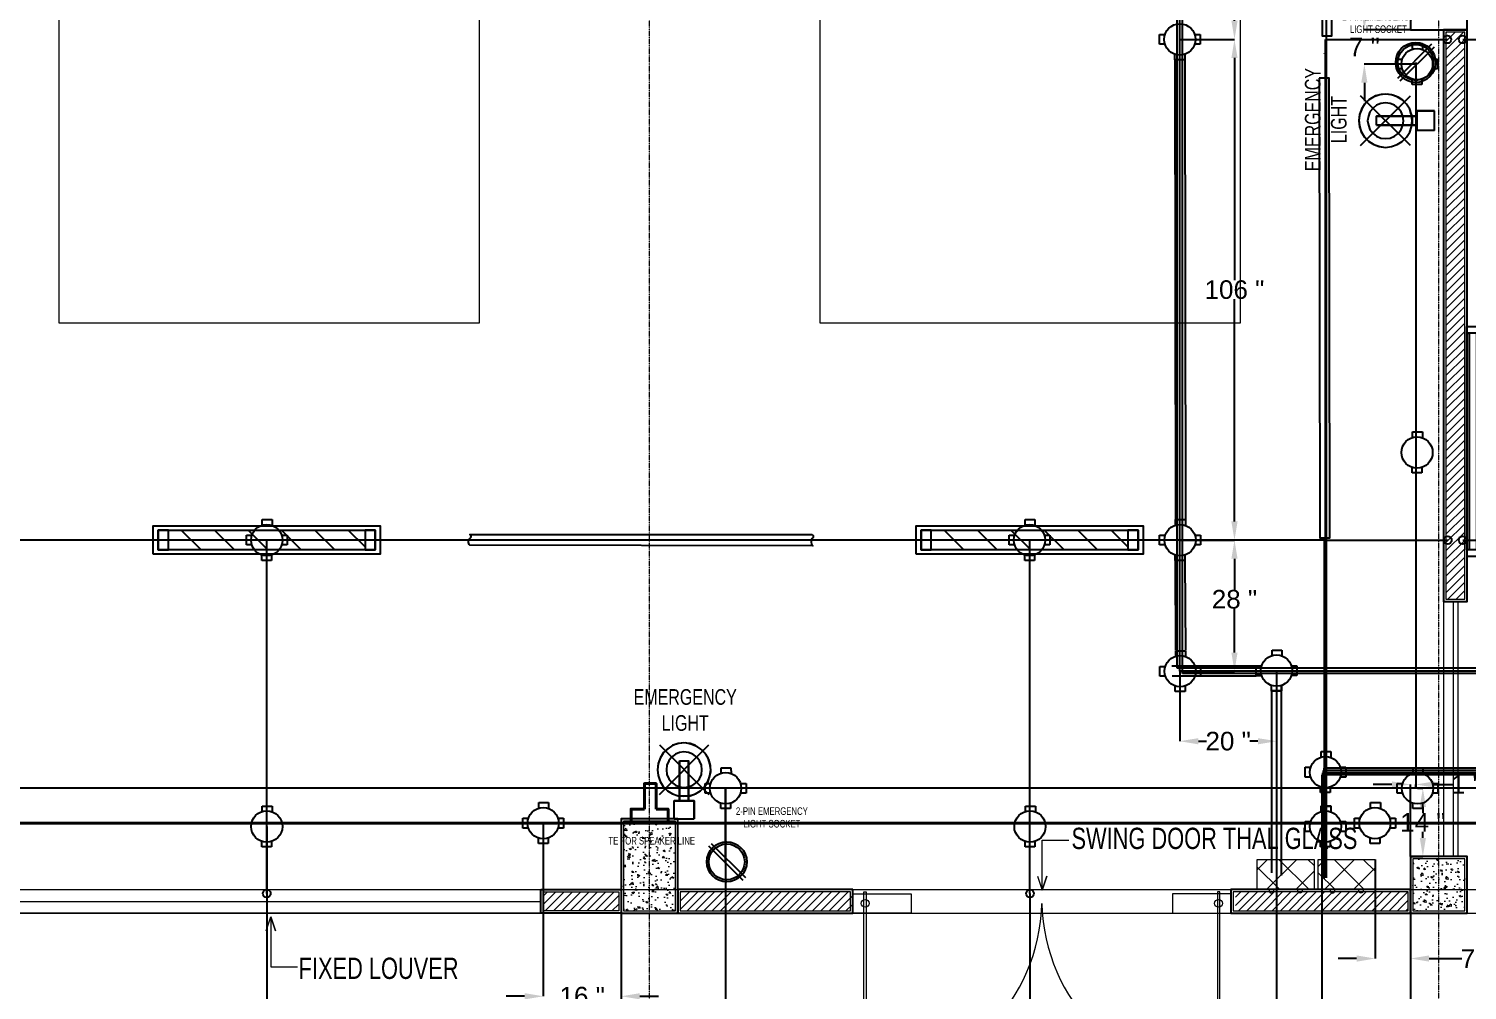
# Model space of a CAD drawing. Header units: inches. Extents: x -49881 to 95347, y -45374 to 27845.
# Drawn here: x 12468 to 20199, y -34572 to -29401 of the extents above; entities that cross this region are included whole.
import ezdxf

# ---------------------------------------------------------------- set-up
doc = ezdxf.new("R2010")
doc.units = ezdxf.units.IN
doc.header["$MEASUREMENT"] = 0
doc.linetypes.add('PHANTOMX2', pattern=[5, 2.5, -0.5, 0.5, -0.5, 0.5, -0.5])
doc.layers.get('Defpoints').update_dxf_attribs({"lineweight": 0})
for name, color, linetype in [('Cables', 7, 'Continuous'), ('COLLUM', 1, 'Continuous'), ('Layer 1', 7, 'Continuous'), ('Lights', 7, 'Continuous'), ('PVC Conduits and Circular Boxes', 7, 'Continuous'), ('Sockets', 7, 'Continuous'), ('wall 05', 3, 'Continuous')]:
    doc.layers.add(name, color=color, linetype=linetype)
for name, color, linetype, lineweight in [('dim-8', 18, 'Continuous', 15), ('DOOR_GLASS', 144, 'Continuous', 15), ('FLOORTILE', 40, 'Continuous', 9), ('Glass', 142, 'Continuous', 9), ('grid', 9, 'Continuous', 13), ('HACTH', 8, 'Continuous', 9), ('Parapet', 253, 'Continuous', 15), ('Plaster Line', 9, 'Continuous', 15), ('Switchboard', 30, 'Continuous', 13), ('Text', 252, 'Continuous', 15), ('WINDOW', 140, 'Continuous', 9)]:
    doc.layers.add(name, color=color, linetype=linetype, lineweight=lineweight)
doc.styles.get("Standard").update_dxf_attribs({"font": 'arial.ttf'})
doc.styles.add('Swiss721', font='swisscl.ttf')
doc.dimstyles.get("Standard").update_dxf_attribs({"dimtxt": 100, "dimasz": 100, "dimexe": 0.18, "dimexo": 0.0625, "dimgap": 0.09, "dimtad": 0, "dimtih": 1, "dimtoh": 1, "dimdec": 0, "dimlfac": 0.03937, "dimzin": 0, "dimdsep": 46, "dimtxsty": 'Standard', "dimcen": 0.09, "dimclrd": 5, "dimclre": 5, "dimclrt": 256, "dimadec": 0, "dimazin": 0, "dimtfac": 1, "dimtdec": 0, "dimtofl": 0, "dimtmove": 0, "dimatfit": 3, "dimfxl": 1, "dimtolj": 1, "dimtzin": 0, "dimarcsym": 0})

# ---------------------------------------------------------------- blocks, each defined once
blk = doc.blocks.new('Switchboard')
at = {"layer": 'Switchboard'}
h = blk.add_hatch(dxfattribs=at)
h.set_pattern_fill('ANSI37', color=256, scale=35, angle=180)
h.set_pattern_definition([(225, (274.6596, 452.794), (3.093592, -3.093592), []), (315, (274.6596, 452.794), (3.093592, 3.093592), [])])
h.paths.add_polyline_path([(0, 6.41), (0, 0), (12.06, 0), (12.06, 6.41)])
blk.add_lwpolyline([(12.06, 0), (0, 0), (0, 6.41), (12.06, 6.41)], close=True, dxfattribs=at)
for points in [[(2.55, 0), (2.55, -0.28, 1), (3.48, -0.28), (3.48, 0)], [(9.52, 0), (9.52, -0.28, -1), (8.58, -0.28), (8.58, 0)]]:
    blk.add_lwpolyline(points, format="xyb", dxfattribs=at)
blk = doc.blocks.new('A$C63C712C3')
at = {"ltscale": 2}
for p, q in [((39.8, 42), (33.8, 42)), ((39.8, 15.9), (33.8, 15.9)), ((1230.6, 42), (1236.6, 42)), ((1230.6, 15.9), (1236.6, 15.9))]:
    blk.add_line(p, q, dxfattribs=at)
for points in [[(35.5, 102.6), (0, 102.6), (0, 0), (35.5, 0)], [(35.5, 102.6), (1235.5, 102.6), (1235.5, 90.2), (35.5, 90.2)], [(1235.5, 102.6), (1270.9, 102.6), (1270.9, 0), (1235.5, 0)], [(39.8, 47.6), (1230.6, 47.6), (1230.6, 10.1), (39.8, 10.1)]]:
    blk.add_lwpolyline(points, close=True, dxfattribs=at)
blk = doc.blocks.new('*D193')
at = {"color": 5, "lineweight": -2, "transparency": 16777216}
for p, q in [((19894, -33852.8), (19894, -34401.4)), ((19704.6, -33867.8), (19704.6, -34401.4)), ((19604.6, -34401.2), (19504.6, -34401.2)), ((19994, -34401.2), (20170.5, -34401.2))]:
    blk.add_line(p, q, dxfattribs=at)
at = {"color": 5, "transparency": 16777216}
for points in [[(19604.6, -34384.5), (19604.6, -34417.9), (19704.6, -34401.2)], [(19994, -34384.5), (19994, -34417.9), (19894, -34401.2)]]:
    blk.add_solid(points, dxfattribs=at)
at = {"layer": 'Defpoints', "color": 0, "transparency": 16777216}
for p in [(19894, -33852.8), (19704.6, -33867.8), (19704.6, -34401.2)]:
    blk.add_point(p, dxfattribs=at)
at = {"transparency": 16777216, "insert": (20247, -34401.2), "char_height": 100, "attachment_point": 5}
blk.add_mtext('\\A1;7 "', dxfattribs=at)
blk = doc.blocks.new('*D194')
at = {"color": 5, "lineweight": -2, "transparency": 16777216}
for p, q in [((19894, -33852.9), (19894, -34811)), ((19417.5, -33970.5), (19417.5, -34811)), ((19517.5, -34810.8), (19544.6, -34810.8)), ((19794, -34810.8), (19766.8, -34810.8))]:
    blk.add_line(p, q, dxfattribs=at)
at = {"color": 5, "transparency": 16777216}
for points in [[(19517.5, -34794.1), (19517.5, -34827.5), (19417.5, -34810.8)], [(19794, -34794.1), (19794, -34827.5), (19894, -34810.8)]]:
    blk.add_solid(points, dxfattribs=at)
at = {"layer": 'Defpoints', "color": 0, "transparency": 16777216}
for p in [(19894, -33852.8), (19417.5, -33970.4), (19894, -34810.8)]:
    blk.add_point(p, dxfattribs=at)
at = {"transparency": 16777216, "insert": (19655.7, -34810.8), "char_height": 100, "attachment_point": 5}
blk.add_mtext('\\A1;19 "', dxfattribs=at)
blk = doc.blocks.new('*D195')
at = {"color": 5, "lineweight": -2, "transparency": 16777216}
for p, q in [((19174, -33232.9), (19174, -34938.1)), ((19894, -33852.8), (19894, -34938.1)), ((19274, -34938), (19417.3, -34938)), ((19794, -34938), (19650.7, -34938))]:
    blk.add_line(p, q, dxfattribs=at)
at = {"color": 5, "transparency": 16777216}
for points in [[(19274, -34921.3), (19274, -34954.6), (19174, -34938)], [(19794, -34921.3), (19794, -34954.6), (19894, -34938)]]:
    blk.add_solid(points, dxfattribs=at)
at = {"layer": 'Defpoints', "color": 0, "transparency": 16777216}
for p in [(19174, -33232.8), (19894, -33852.8), (19894, -34938)]:
    blk.add_point(p, dxfattribs=at)
at = {"transparency": 16777216, "insert": (19534, -34938), "char_height": 100, "attachment_point": 5}
blk.add_mtext('\\A1;28 "', dxfattribs=at)
blk = doc.blocks.new('*D187')
at = {"color": 5, "lineweight": -2, "transparency": 16777216}
for p, q in [((19894, -33852.8), (19894, -35054.9)), ((17849, -34051.3), (17849, -35054.9)), ((17949, -35054.7), (18755.6, -35054.7)), ((19794, -35054.7), (18987.4, -35054.7))]:
    blk.add_line(p, q, dxfattribs=at)
at = {"color": 5, "transparency": 16777216}
for points in [[(17949, -35038.1), (17949, -35071.4), (17849, -35054.7)], [(19794, -35038.1), (19794, -35071.4), (19894, -35054.7)]]:
    blk.add_solid(points, dxfattribs=at)
at = {"layer": 'Defpoints', "color": 0, "transparency": 16777216}
for p in [(19894, -33852.8), (17849, -34051.2), (19894, -35054.7)]:
    blk.add_point(p, dxfattribs=at)
at = {"transparency": 16777216, "insert": (18871.5, -35054.7), "char_height": 100, "attachment_point": 5}
blk.add_mtext('\\A1;81 "', dxfattribs=at)
blk = doc.blocks.new('*D188')
at = {"color": 5, "lineweight": -2, "transparency": 16777216}
for p, q in [((19932.1, -33485.6), (19960.5, -33485.6)), ((19960.3, -33585.6), (19960.3, -33618.8)), ((19960.3, -33752.8), (19960.3, -33719.5)), ((19894.1, -33852.8), (19960.5, -33852.8))]:
    blk.add_line(p, q, dxfattribs=at)
at = {"color": 5, "transparency": 16777216}
for points in [[(19943.7, -33585.6), (19977, -33585.6), (19960.3, -33485.6)], [(19943.7, -33752.8), (19977, -33752.8), (19960.3, -33852.8)]]:
    blk.add_solid(points, dxfattribs=at)
at = {"layer": 'Defpoints', "color": 0, "transparency": 16777216}
for p in [(19932, -33485.6), (19894, -33852.8), (19960.3, -33852.8)]:
    blk.add_point(p, dxfattribs=at)
at = {"transparency": 16777216, "insert": (19960.3, -33669.2), "char_height": 100, "attachment_point": 5}
blk.add_mtext('\\A1;14 "', dxfattribs=at)
blk = doc.blocks.new('*D189')
at = {"color": 5, "lineweight": -2, "transparency": 16777216}
for p, q in [((19794, -33465.2), (19694, -33465.2)), ((19894, -33852.8), (19894, -33465.1)), ((19922, -33485.5), (19922, -33465.1)), ((20022, -33465.2), (20122, -33465.2))]:
    blk.add_line(p, q, dxfattribs=at)
at = {"color": 5, "transparency": 16777216}
for points in [[(19794, -33448.6), (19794, -33481.9), (19894, -33465.2)], [(20022, -33448.6), (20022, -33481.9), (19922, -33465.2)]]:
    blk.add_solid(points, dxfattribs=at)
at = {"layer": 'Defpoints', "color": 0, "transparency": 16777216}
for p in [(19922, -33465.2), (19922, -33485.6), (19894, -33852.9)]:
    blk.add_point(p, dxfattribs=at)
at = {"transparency": 16777216, "insert": (20194.3, -33465.2), "char_height": 100, "attachment_point": 5}
blk.add_mtext('\\A1;1 "', dxfattribs=at)
blk = doc.blocks.new('*D190')
at = {"color": 5, "lineweight": -2, "transparency": 16777216}
for p, q in [((19174, -32852.9), (19174, -33232.8)), ((18654.1, -32855.9), (18654.1, -33232.8)), ((18754.1, -33232.6), (18797.4, -33232.6)), ((19074, -33232.6), (19030.7, -33232.6))]:
    blk.add_line(p, q, dxfattribs=at)
at = {"color": 5, "transparency": 16777216}
for points in [[(18754.1, -33216), (18754.1, -33249.3), (18654.1, -33232.6)], [(19074, -33216), (19074, -33249.3), (19174, -33232.6)]]:
    blk.add_solid(points, dxfattribs=at)
at = {"layer": 'Defpoints', "color": 0, "transparency": 16777216}
for p in [(19174, -32852.9), (18654.1, -32855.9), (19174, -33232.6)]:
    blk.add_point(p, dxfattribs=at)
at = {"transparency": 16777216, "insert": (18914, -33232.6), "char_height": 100, "attachment_point": 5}
blk.add_mtext('\\A1;20 "', dxfattribs=at)
blk = doc.blocks.new('*D191')
at = {"color": 5, "lineweight": -2, "transparency": 16777216}
for p, q in [((18654.2, -32151), (18948.1, -32151)), ((18947.9, -32251), (18947.9, -32418.5)), ((18947.9, -32755.9), (18947.9, -32520.8)), ((18654.2, -32855.9), (18948.1, -32855.9))]:
    blk.add_line(p, q, dxfattribs=at)
at = {"color": 5, "transparency": 16777216}
for points in [[(18931.3, -32251), (18964.6, -32251), (18947.9, -32151)], [(18931.3, -32755.9), (18964.6, -32755.9), (18947.9, -32855.9)]]:
    blk.add_solid(points, dxfattribs=at)
at = {"layer": 'Defpoints', "color": 0, "transparency": 16777216}
for p in [(18654.1, -32151), (18947.9, -32151), (18654.1, -32855.9)]:
    blk.add_point(p, dxfattribs=at)
at = {"transparency": 16777216, "insert": (18947.9, -32469.6), "char_height": 100, "attachment_point": 5}
blk.add_mtext('\\A1;28 "', dxfattribs=at)
blk = doc.blocks.new('*D192')
at = {"color": 5, "lineweight": -2, "transparency": 16777216}
for p, q in [((16213.4, -33485.6), (16213.4, -35239)), ((19894.1, -33852.8), (19894.1, -35239)), ((16313.4, -35238.8), (17903.8, -35238.8)), ((19794.1, -35238.8), (18203.7, -35238.8))]:
    blk.add_line(p, q, dxfattribs=at)
at = {"color": 5, "transparency": 16777216}
for points in [[(16313.4, -35222.2), (16313.4, -35255.5), (16213.4, -35238.8)], [(19794.1, -35222.2), (19794.1, -35255.5), (19894.1, -35238.8)]]:
    blk.add_solid(points, dxfattribs=at)
at = {"layer": 'Defpoints', "color": 0, "transparency": 16777216}
for p in [(16213.4, -33485.6), (19894.1, -33852.8), (19894.1, -35238.8)]:
    blk.add_point(p, dxfattribs=at)
at = {"transparency": 16777216, "insert": (18053.8, -35238.8), "char_height": 100, "attachment_point": 5}
blk.add_mtext('\\A1;145 "', dxfattribs=at)
blk = doc.blocks.new('*D196')
at = {"color": 5, "lineweight": -2, "transparency": 16777216}
for p, q in [((15233.2, -33673.5), (15233.2, -34604.3)), ((15652.2, -33649.6), (15652.2, -34604.3)), ((15133.2, -34604.1), (15033.2, -34604.1)), ((15752.2, -34604.1), (15852.2, -34604.1))]:
    blk.add_line(p, q, dxfattribs=at)
at = {"color": 5, "transparency": 16777216}
for points in [[(15133.2, -34587.5), (15133.2, -34620.8), (15233.2, -34604.1)], [(15752.2, -34587.5), (15752.2, -34620.8), (15652.2, -34604.1)]]:
    blk.add_solid(points, dxfattribs=at)
at = {"layer": 'Defpoints', "color": 0, "transparency": 16777216}
for p in [(15233.2, -33673.4), (15652.2, -33649.6), (15652.2, -34604.1)]:
    blk.add_point(p, dxfattribs=at)
at = {"transparency": 16777216, "insert": (15442.7, -34604.1), "char_height": 100, "attachment_point": 5}
blk.add_mtext('\\A1;16 "', dxfattribs=at)
blk = doc.blocks.new('*D197')
at = {"color": 5, "lineweight": -2, "transparency": 16777216}
for p, q in [((13747.2, -33691.5), (13747.2, -34822.1)), ((15652.2, -33649.7), (15652.2, -34822.1)), ((13847.2, -34821.9), (14584.3, -34821.9)), ((15552.2, -34821.9), (14815.1, -34821.9))]:
    blk.add_line(p, q, dxfattribs=at)
at = {"color": 5, "transparency": 16777216}
for points in [[(13847.2, -34805.3), (13847.2, -34838.6), (13747.2, -34821.9)], [(15552.2, -34805.3), (15552.2, -34838.6), (15652.2, -34821.9)]]:
    blk.add_solid(points, dxfattribs=at)
at = {"layer": 'Defpoints', "color": 0, "transparency": 16777216}
for p in [(13747.2, -33691.5), (15652.2, -33649.6), (15652.2, -34821.9)]:
    blk.add_point(p, dxfattribs=at)
at = {"transparency": 16777216, "insert": (14699.7, -34821.9), "char_height": 100, "attachment_point": 5}
blk.add_mtext('\\A1;75 "', dxfattribs=at)
blk = doc.blocks.new('*D198')
at = {"color": 5, "lineweight": -2, "transparency": 16777216}
for p, q in [((12090.9, -33485.6), (12090.9, -35140.5)), ((15652.2, -33649.6), (15652.2, -35140.5)), ((12190.9, -35140.3), (13721.6, -35140.3)), ((15552.2, -35140.3), (14021.5, -35140.3))]:
    blk.add_line(p, q, dxfattribs=at)
at = {"color": 5, "transparency": 16777216}
for points in [[(12190.9, -35123.6), (12190.9, -35157), (12090.9, -35140.3)], [(15552.2, -35123.6), (15552.2, -35157), (15652.2, -35140.3)]]:
    blk.add_solid(points, dxfattribs=at)
at = {"layer": 'Defpoints', "color": 0, "transparency": 16777216}
for p in [(12090.9, -33485.6), (15652.2, -33649.6), (15652.2, -35140.3)]:
    blk.add_point(p, dxfattribs=at)
at = {"transparency": 16777216, "insert": (13871.6, -35140.3), "char_height": 100, "attachment_point": 5}
blk.add_mtext('\\A1;140 "', dxfattribs=at)
blk = doc.blocks.new('*D228')
at = {"color": 5, "lineweight": -2, "transparency": 16777216}
for p, q in [((19646, -29307.8), (19646, -29207.8)), ((19894, -29407.8), (19645.8, -29407.8)), ((19928.8, -29591.4), (19645.8, -29591.4)), ((19646, -29691.4), (19646, -29791.4))]:
    blk.add_line(p, q, dxfattribs=at)
at = {"color": 5, "transparency": 16777216}
for points in [[(19629.3, -29307.8), (19662.7, -29307.8), (19646, -29407.8)], [(19629.3, -29691.4), (19662.7, -29691.4), (19646, -29591.4)]]:
    blk.add_solid(points, dxfattribs=at)
at = {"layer": 'Defpoints', "color": 0, "transparency": 16777216}
for p in [(19894, -29407.8), (19646, -29591.4), (19928.9, -29591.4)]:
    blk.add_point(p, dxfattribs=at)
at = {"transparency": 16777216, "insert": (19646, -29499.6), "char_height": 100, "attachment_point": 5}
blk.add_mtext('\\A1;7 "', dxfattribs=at)
blk = doc.blocks.new('*D235')
at = {"color": 5, "lineweight": -2, "transparency": 16777216}
for p, q in [((18654.2, -26766.1), (18948.3, -26766.1)), ((18948.1, -26866.1), (18948.1, -28061.2)), ((18948.1, -29358.6), (18948.1, -28163.5)), ((18654.4, -29458.6), (18948.3, -29458.6))]:
    blk.add_line(p, q, dxfattribs=at)
at = {"color": 5, "transparency": 16777216}
for points in [[(18931.4, -26866.1), (18964.8, -26866.1), (18948.1, -26766.1)], [(18931.4, -29358.6), (18964.8, -29358.6), (18948.1, -29458.6)]]:
    blk.add_solid(points, dxfattribs=at)
at = {"layer": 'Defpoints', "color": 0, "transparency": 16777216}
for p in [(18654.1, -26766.1), (18654.3, -29458.6), (18948.1, -29458.6)]:
    blk.add_point(p, dxfattribs=at)
at = {"transparency": 16777216, "insert": (18948.1, -28112.3), "char_height": 100, "attachment_point": 5}
blk.add_mtext('\\A1;106 "', dxfattribs=at)
blk = doc.blocks.new('*D236')
at = {"color": 5, "lineweight": -2, "transparency": 16777216}
for p, q in [((18654.4, -29458.6), (18948.1, -29458.6)), ((18947.9, -29558.6), (18947.9, -30753.6)), ((18947.9, -32051), (18947.9, -30855.9)), ((18655.4, -32151), (18948.1, -32151))]:
    blk.add_line(p, q, dxfattribs=at)
at = {"color": 5, "transparency": 16777216}
for points in [[(18931.3, -29558.6), (18964.6, -29558.6), (18947.9, -29458.6)], [(18931.3, -32051), (18964.6, -32051), (18947.9, -32151)]]:
    blk.add_solid(points, dxfattribs=at)
at = {"layer": 'Defpoints', "color": 0, "transparency": 16777216}
for p in [(18654.3, -29458.6), (18655.3, -32151), (18947.9, -32151)]:
    blk.add_point(p, dxfattribs=at)
at = {"transparency": 16777216, "insert": (18947.9, -30804.8), "char_height": 100, "attachment_point": 5}
blk.add_mtext('\\A1;106 "', dxfattribs=at)

msp = doc.modelspace()

# ---------------------------------------------------------------- hatches: boundary and pattern name
at = {"layer": 'HACTH', "lineweight": 0}
h = msp.add_hatch(dxfattribs=at)
h.set_pattern_fill('ANSI31', color=256, scale=254, style=0)
h.set_pattern_definition([(45, (-3568904.924, -4389145.487), (-22.4506403, 22.4506403), [])])
h.paths.add_polyline_path([(20186.1, -29420.5), (20084.5, -29420.5), (20084.5, -32468.5), (20186.1, -32468.5)])
h = msp.add_hatch(dxfattribs=at)
h.set_pattern_fill('AR-CONC', color=256, scale=12.7, style=0)
h.set_pattern_definition([(50, (-3418839.57, -4416529.55), (91.0920432, -7.9695211), [9.525, -104.775]), (355, (-3418839.57, -4416529.55), (-17.6214194, 95.528401), [7.62, -83.82]), (100.4514, (-3418831.98, -4416530.22), (73.4706915, 87.5588218), [8.0950041, -89.0450482]), (46.1842, (-3418839.57, -4416504.15), (135.5396132, -21.0209148), [14.2875, -157.1625]), (96.6356, (-3418828.27, -4416505.9), (118.7021636, 123.7129696), [12.1425066, -133.567551]), (351.1842, (-3418839.57, -4416504.15), (118.702067, 123.7130623), [11.43, -125.73]), (21, (-3418826.87, -4416510.5), (75.8071956, -51.1325991), [9.525, -104.775]), (326, (-3418826.87, -4416510.5), (30.9010472, 92.0940557), [7.62, -83.82]), (71.4514, (-3418820.55, -4416514.76), (106.7082738, 40.9613731), [8.0950041, -89.0450482]), (37.5, (-3418839.568, -4416529.553), (1.54430163, 42.27751944), [0, -82.804, 0, -85.09, 0, -84.1375]), (7.5, (-3418839.57, -4416529.553), (33.40983126, 50.0902874), [0, -48.514, 0, -80.899, 0, -32.0675]), (327.5, (-3418867.89, -4416529.553), (67.7954494, -2.8644687), [0, -31.75, 0, -99.06, 0, -131.445]), (317.5, (-3418880.59, -4416529.553), (74.0646435, 12.71333276), [0, -41.275, 0, -65.786, 0, -93.345])])
h.paths.add_polyline_path([(15664.9, -34144.9), (15944.3, -34144.9), (15944.3, -33662.3), (15664.9, -33662.3)])
h = msp.add_hatch(dxfattribs=at)
h.set_pattern_fill('AR-CONC', color=256, scale=12.7, style=0)
h.set_pattern_definition([(50, (-3419779.37, -4416529.55), (91.0920432, -7.9695211), [9.525, -104.775]), (355, (-3419779.37, -4416529.55), (-17.6214194, 95.528401), [7.62, -83.82]), (100.4514, (-3419771.78, -4416530.22), (73.4706915, 87.5588218), [8.0950041, -89.0450482]), (46.1842, (-3419779.37, -4416504.15), (135.5396132, -21.0209148), [14.2875, -157.1625]), (96.6356, (-3419768.07, -4416505.9), (118.7021636, 123.7129696), [12.1425066, -133.567551]), (351.1842, (-3419779.37, -4416504.15), (118.702067, 123.7130623), [11.43, -125.73]), (21, (-3419766.67, -4416510.5), (75.8071956, -51.1325991), [9.525, -104.775]), (326, (-3419766.67, -4416510.5), (30.9010472, 92.0940557), [7.62, -83.82]), (71.4514, (-3419760.35, -4416514.76), (106.7082738, 40.9613731), [8.0950041, -89.0450482]), (37.5, (-3419779.368, -4416529.553), (1.54430163, 42.27751944), [0, -82.804, 0, -85.09, 0, -84.1375]), (7.5, (-3419779.37, -4416529.553), (33.40983126, 50.0902874), [0, -48.514, 0, -80.899, 0, -32.0675]), (327.5, (-3419807.69, -4416529.553), (67.7954494, -2.8644687), [0, -31.75, 0, -99.06, 0, -131.445]), (317.5, (-3419820.39, -4416529.553), (74.0646435, 12.71333276), [0, -41.275, 0, -65.786, 0, -93.345])])
h.paths.add_polyline_path([(20186.1, -33865.5), (19906.7, -33865.5), (19906.7, -34144.9), (20186.1, -34144.9)])
h = msp.add_hatch(dxfattribs=at)
h.set_pattern_fill('ANSI31', color=256, scale=254, style=0)
h.set_pattern_definition([(45, (-3822418.45, -4352115.745), (-22.4506403, 22.4506403), [])])
h.paths.add_polyline_path([(8197.3, -34144.9), (8197.3, -34043.3), (7790.9, -34043.3), (7790.9, -34144.9)])
h.paths.add_polyline_path([(11550.1, -34144.9), (11550.1, -34043.3), (11143.7, -34043.3), (11143.7, -34144.9)])
h.paths.add_polyline_path([(11880.3, -34043.3), (11880.3, -34144.9), (12286.7, -34144.9), (12286.7, -34043.3)])
h.paths.add_polyline_path([(15639.5, -34144.9), (15639.5, -34043.3), (15233.1, -34043.3), (15233.1, -34144.9)])
h.paths.add_polyline_path([(16896.8, -34144.9), (16896.8, -34043.3), (15969.7, -34043.3), (15969.7, -34144.9)])
h.paths.add_polyline_path([(18954.2, -34043.3), (18954.2, -34144.9), (19881.3, -34144.9), (19881.3, -34043.3)])
h.paths.add_polyline_path([(22954.7, -34043.3), (22954.7, -34144.9), (24072.3, -34144.9), (24072.3, -34043.3)])
at = {"layer": 'Lights'}
h = msp.add_hatch(dxfattribs=at)
h.set_pattern_fill('ANSI31', color=256, scale=1016, angle=270)
h.set_pattern_definition([(315, (11142.76, -26360.96), (89.8026, 89.8026), [])])
h.paths.add_polyline_path([(14275.7, -32204.3), (14275.7, -32097.6), (13218.8, -32097.6), (13218.8, -32204.3)])
h = msp.add_hatch(dxfattribs=at)
h.set_pattern_fill('ANSI31', color=256, scale=1016, angle=270)
h.set_pattern_definition([(315, (15242.31, -26360.97), (89.8026, 89.8026), [])])
h.paths.add_polyline_path([(18375.2, -32204.3), (18375.2, -32097.6), (17318.3, -32097.6), (17318.3, -32204.3)])
at = {"layer": 'Switchboard'}
h = msp.add_hatch(dxfattribs=at)
h.set_pattern_fill('ANSI37', color=256, scale=889, angle=180)
h.set_pattern_definition([(225, (26374.57, -22529.59), (78.5772, -78.5772), []), (315, (26374.57, -22529.59), (78.5772, 78.5772), [])])
h.paths.add_polyline_path([(19398.2, -33867.8), (19398.2, -34030.6), (19704.6, -34030.6), (19704.6, -33867.8)])

# ---------------------------------------------------------------- linework, layer by layer
for p, q in [((19905.2, -29510.7), (19905.2, -29481)), ((19905.2, -29481), (19957.6, -29481)), ((19957.6, -29481), (19957.7, -29512.4)), ((19819.4, -29617.6), (19819.4, -29565.1)), ((19819.4, -29565.1), (19849.1, -29565.1)), ((20008.9, -29565.1), (20038.6, -29565.1)), ((20038.6, -29565.1), (20038.6, -29617.6)), ((19849.1, -29617.6), (19819.4, -29617.6)), ((19902.6, -29700.9), (19902.6, -29671.2)), ((19955.1, -29671.2), (19955.1, -29700.9)), ((20038.6, -29617.6), (20008.9, -29617.6)), ((19955.1, -29700.9), (19902.6, -29700.9)), ((16323.1, -33511.8), (16293.4, -33511.8))]:
    msp.add_line(p, q)
for centre, radius in [((20091.9, -29458.6), 21.1), ((20174.6, -29458.6), 21.1), ((19928.9, -29591.4), 84.1), ((20094, -32151), 21.1), ((20174.6, -32151), 21.1), ((13747.2, -34051.2), 21.1), ((17849, -34051.2), 21.1)]:
    msp.add_circle(centre, radius)
at = {"layer": 'Cables', "color": 190}
for p, q in [((18668.4, -32868.6), (18668.4, -26744.2)), ((18640.2, -32840), (18640.2, -26763.7)), ((18654.1, -32855.9), (18654.1, -26753.1)), ((28024.1, -32840), (18640.2, -32840)), ((28024.1, -32855.9), (18654.1, -32855.9)), ((28024.1, -32868.6), (18668.4, -32868.6))]:
    msp.add_line(p, q, dxfattribs=at)
at = {"layer": 'Cables', "color": 3}
for p, q in [((19442.1, -33967), (19442.1, -26766.2)), ((19436.8, -33967), (19436.8, -29458.6)), ((19438.9, -29458.6), (20091.9, -29458.6)), ((20174.6, -29458.6), (26258.6, -29457.6)), ((19432, -29534.1), (19432, -29533)), ((19438.9, -32151), (3344.1, -32151)), ((13747.2, -34051.2), (13747.2, -32151)), ((17849, -34051.2), (17849, -32151)), ((19432, -33967), (19432, -32151)), ((19438.9, -32151), (20094, -32151)), ((20174.6, -32151), (26258.6, -32150))]:
    msp.add_line(p, q, dxfattribs=at)
at = {"layer": 'Cables', "color": 6}
for p, q in [((19922, -29582.6), (19922, -33485.6)), ((28133.3, -33485.6), (12090.9, -33485.6)), ((16213.4, -33887.6), (16213.4, -33485.6))]:
    msp.add_line(p, q, dxfattribs=at)
at = {"layer": 'Cables'}
for p, q in [((18611.8, -32828), (19063.9, -32828)), ((18613.1, -32880.4), (19063.9, -32880.4)), ((19147.1, -32963.7), (19147.1, -33940.6)), ((19199.6, -32963.7), (19199.6, -33955))]:
    msp.add_line(p, q, dxfattribs=at)
at = {"layer": 'Cables', "color": 1}
for p, q in [((28133.3, -33389.7), (19424.5, -33389.7)), ((19424.5, -33389.7), (19424.5, -33970.4)), ((28133.3, -33378.4), (19427.7, -33378.4)), ((19427.7, -33378.4), (19427.7, -33970.4)), ((28133.3, -33413.1), (19417.5, -33413.1)), ((19417.5, -33413.1), (19417.5, -33970.4)), ((28133.3, -33403.3), (19421.3, -33403.3)), ((19421.3, -33403.3), (19421.3, -33970.4))]:
    msp.add_line(p, q, dxfattribs=at)
at = {"layer": 'Cables', "color": 5, "lineweight": 40}
msp.add_line((7625.8, -33673.4), (25726, -33673.4), dxfattribs=at)
at = {"layer": 'Cables'}
for points in [[(19415.1, -26966.1), (19418.7, -29438.6), (19471.1, -29438.6), (19467.6, -26966.1), (19415.1, -26966.1)], [(19403.7, -29666.4), (19407.2, -32138.9), (19459.7, -32138.9), (19456.1, -29666.4), (19403.7, -29666.4)]]:
    msp.add_lwpolyline(points, dxfattribs=at)
at = {"layer": 'Cables', "color": 5, "lineweight": 40}
for points in [[(15776.8, -33597.2), (15776.8, -33460.7), (15840, -33460.7), (15840, -33597.2)], [(15840, -33597.2), (15903.7, -33597.2), (15903.7, -33673.4), (15705.5, -33673.4), (15705.5, -33597.2), (15776.8, -33597.2)]]:
    msp.add_lwpolyline(points, dxfattribs=at)
at = {"layer": 'COLLUM', "linetype": 'Continuous', "ltscale": 10}
for points in [[(19894, -29407.8), (20198.8, -29407.8), (20198.8, -29103), (19894, -29103)], [(15652.2, -34157.6), (15957, -34157.6), (15957, -33649.6), (15652.2, -33649.6)], [(19894, -34157.6), (20198.8, -34157.6), (20198.8, -33852.8), (19894, -33852.8)]]:
    msp.add_lwpolyline(points, close=True, dxfattribs=at)
at = {"layer": 'DOOR_GLASS'}
for points in [[(16896.8, -34052.9), (17210.8, -34052.9), (17210.8, -34157.6), (16896.8, -34157.6)], [(16956.9, -35073.4), (16956.9, -34043.2), (16969.5, -34043.2), (16969.5, -35073.4)], [(18928.8, -34052.9), (18614.8, -34052.9), (18614.8, -34157.6), (18928.8, -34157.6)], [(18868.7, -35073.4), (18868.7, -34043.2), (18856.1, -34043.2), (18856.1, -35073.4)]]:
    msp.add_lwpolyline(points, close=True, dxfattribs=at)
for centre in [(16963.2, -34104.7), (18862.4, -34104.7)]:
    msp.add_circle(centre, 20.9, dxfattribs=at)
for centre, start, end in [((16918.5, -34080.1), 272.94074, 358.55127), ((18907.2, -34080.1), 181.44873, 267.05926)]:
    msp.add_arc(centre, 994.7, start, end, dxfattribs=at)
at = {"layer": 'FLOORTILE', "linetype": 'Continuous', "ltscale": 10}
for points in [[(12629.6, -30982.6), (14890.2, -30982.6), (14890.2, -25902.6), (12629.6, -25902.6)], [(16719, -30982.6), (18979.6, -30982.6), (18979.6, -25902.6), (16719, -25902.6)]]:
    msp.add_lwpolyline(points, close=True, dxfattribs=at)
for points in [[(17889.2, -33958), (17914.5, -34033.8), (17939.7, -33958), (17914.5, -34033.8), (17914.5, -33764.7), (18058.4, -33764.7)], [(13743.7, -34252.4), (13769, -34176.6), (13794.3, -34252.4), (13769, -34176.6), (13769, -34445.8), (13913, -34445.8)]]:
    msp.add_lwpolyline(points, dxfattribs=at)
at = {"layer": 'Glass'}
for points in [[(20122.6, -32481.2), (20122.6, -33852.8)], [(20148, -32481.2), (20148, -33852.8)]]:
    msp.add_lwpolyline(points, dxfattribs=at)
at = {"layer": 'Glass', "ltscale": 10}
msp.add_lwpolyline([(12299.4, -34094.1), (15220.4, -34094.1), (15220.4, -34157.6), (12299.4, -34157.6)], close=True, dxfattribs=at)
at = {"layer": 'grid', "linetype": 'PHANTOMX2', "ltscale": 0.2}
for points in [[(15804.6, -34638.7), (15804.6, -24078.1)], [(20046.4, -34638.7), (20046.4, -24078.1)]]:
    msp.add_lwpolyline(points, dxfattribs=at)
at = {"layer": 'Layer 1', "color": 1}
for points in [[(19770.3, -29752.4), (19736.9, -29754.5), (19705.5, -29762.9), (19676.2, -29779.6), (19653.1, -29800.5), (19634.3, -29827.8), (19621.8, -29859.1), (19615.5, -29890.5), (19619.7, -29924), (19628, -29955.4), (19646.9, -29982.6), (19667.8, -30005.6), (19697.1, -30024.4), (19726.4, -30034.9), (19759.9, -30039.1)], [(19759.9, -29752.4), (19728.5, -29756.6), (19697.1, -29767.1), (19669.9, -29783.8), (19646.9, -29806.8), (19630.1, -29834), (19619.7, -29863.3), (19615.5, -29896.8), (19619.7, -29928.2), (19630.1, -29957.5), (19646.9, -29984.7), (19669.9, -30007.7), (19697.1, -30024.4), (19728.5, -30034.9), (19759.9, -30039.1), (19791.3, -30034.9), (19822.6, -30024.4), (19849.8, -30007.7), (19872.9, -29984.7), (19889.6, -29957.5), (19900, -29928.2), (19902.1, -29896.8), (19900, -29863.3), (19889.6, -29834), (19872.9, -29806.8), (19849.8, -29783.8), (19822.6, -29767.1), (19791.3, -29756.6), (19759.9, -29752.4)], [(19898, -29861.2), (19889.6, -29834), (19872.9, -29806.8), (19851.9, -29785.9), (19826.8, -29769.2), (19799.6, -29758.7), (19770.3, -29752.4)], [(19893.8, -30028.6), (19625.9, -29762.9)], [(19625.9, -30028.6), (19893.8, -29762.9)], [(19759.9, -29800.5), (19734.8, -29802.6), (19711.7, -29813.1), (19692.9, -29827.8), (19676.2, -29848.7), (19667.8, -29871.7), (19663.6, -29896.8), (19667.8, -29919.8), (19676.2, -29942.8), (19692.9, -29963.8), (19711.7, -29978.4), (19734.8, -29988.9), (19759.9, -29991), (19785, -29988.9), (19808, -29978.4), (19826.8, -29963.8), (19843.6, -29942.8), (19851.9, -29919.8), (19856.1, -29896.8), (19851.9, -29871.7), (19843.6, -29848.7), (19826.8, -29827.8), (19808, -29813.1), (19785, -29802.6), (19759.9, -29800.5)], [(19927.3, -29871.7), (19927.3, -29919.8), (19711.7, -29919.8)], [(19927.3, -29871.7), (19711.7, -29871.7), (19912.6, -29871.7), (19927.3, -29871.7), (19927.3, -29919.8)], [(19711.7, -29919.8), (19711.7, -29871.7)], [(19711.7, -29919.8), (19711.7, -29871.7)], [(19898, -29861.2), (19902.1, -29871.7), (19902.1, -29919.8)], [(20023.5, -29949.1), (19927.3, -29949.1), (19927.3, -29842.4), (20023.5, -29842.4)], [(20023.5, -29842.4), (19927.3, -29842.4)], [(19927.3, -29842.4), (19927.3, -29949.1)], [(20023.5, -29949.1), (20023.5, -29842.4)], [(19711.7, -29919.8), (19927.3, -29919.8)], [(16133.5, -33396.4), (16131.4, -33362.9), (16123, -33331.5), (16106.3, -33302.2), (16085.4, -33279.2), (16058.1, -33260.4), (16026.8, -33247.8), (15995.4, -33241.6), (15961.9, -33245.7), (15930.5, -33254.1), (15903.3, -33272.9), (15880.3, -33293.9), (15861.5, -33323.2), (15851, -33352.4), (15846.8, -33385.9)], [(16133.5, -33385.9), (16129.3, -33354.5), (16118.8, -33323.2), (16102.1, -33296), (16079.1, -33272.9), (16051.9, -33256.2), (16022.6, -33245.7), (15989.1, -33241.6), (15957.7, -33245.7), (15928.4, -33256.2), (15901.2, -33272.9), (15878.2, -33296), (15861.5, -33323.2), (15851, -33354.5), (15846.8, -33385.9), (15851, -33417.3), (15861.5, -33448.7), (15878.2, -33475.9), (15901.2, -33498.9), (15928.4, -33515.7), (15957.7, -33526.1), (15989.1, -33528.2), (16022.6, -33526.1), (16051.9, -33515.7), (16079.1, -33498.9), (16102.1, -33475.9), (16118.8, -33448.7), (16129.3, -33417.3), (16133.5, -33385.9)], [(15857.3, -33519.8), (16123, -33252)], [(15857.3, -33252), (16123, -33519.8)], [(16085.4, -33385.9), (16083.3, -33360.8), (16072.8, -33337.8), (16058.1, -33319), (16037.2, -33302.2), (16014.2, -33293.9), (15989.1, -33289.7), (15966.1, -33293.9), (15943.1, -33302.2), (15922.1, -33319), (15907.5, -33337.8), (15897, -33360.8), (15894.9, -33385.9), (15897, -33411), (15907.5, -33434.1), (15922.1, -33452.9), (15943.1, -33469.6), (15966.1, -33478), (15989.1, -33482.2), (16014.2, -33478), (16037.2, -33469.6), (16058.1, -33452.9), (16072.8, -33434.1), (16083.3, -33411), (16085.4, -33385.9)], [(15966.1, -33337.8), (15966.1, -33553.3)], [(16014.2, -33553.3), (15966.1, -33553.3), (15966.1, -33337.8)], [(16014.2, -33553.3), (16014.2, -33337.8), (16014.2, -33538.7), (16014.2, -33553.3), (15966.1, -33553.3)], [(15966.1, -33337.8), (16014.2, -33337.8)], [(15966.1, -33337.8), (16014.2, -33337.8)], [(16024.7, -33524), (16051.9, -33515.7), (16079.1, -33498.9), (16100, -33478), (16116.7, -33452.9), (16127.2, -33425.7), (16133.5, -33396.4)], [(16024.7, -33524), (16014.2, -33528.2), (15966.1, -33528.2)], [(15936.8, -33649.6), (15936.8, -33553.3), (16043.5, -33553.3), (16043.5, -33649.6)], [(16043.5, -33553.3), (15936.8, -33553.3)], [(16043.5, -33649.6), (16043.5, -33553.3)], [(15936.8, -33649.6), (16043.5, -33649.6)]]:
    msp.add_lwpolyline(points, dxfattribs=at)
at = {"layer": 'Lights'}
for points in [[(13137.6, -32226.1), (13137.6, -32073.7), (14356.8, -32073.7), (14356.8, -32226.1)], [(17237.2, -32226.1), (17237.2, -32073.7), (18456.4, -32073.7), (18456.4, -32226.1)], [(13164.4, -32204.3), (13164.4, -32097.6), (14330.1, -32097.6), (14330.1, -32204.3)], [(13164.4, -32097.6), (13164.4, -32204.3), (13218.8, -32204.3), (13218.8, -32097.6)], [(14275.7, -32097.6), (14275.7, -32204.3), (14330.1, -32204.3), (14330.1, -32097.6)], [(17263.9, -32204.3), (17263.9, -32097.6), (18429.6, -32097.6), (18429.6, -32204.3)], [(17263.9, -32097.6), (17263.9, -32204.3), (17318.3, -32204.3), (17318.3, -32097.6)], [(18375.2, -32097.6), (18375.2, -32204.3), (18429.6, -32204.3), (18429.6, -32097.6)]]:
    msp.add_lwpolyline(points, close=True, dxfattribs=at)
at = {"layer": 'Parapet'}
for points in [[(3231.6, -34157.6), (28253.2, -34157.6), (28253.2, -24861.2), (3231.6, -24861.2)], [(3358.6, -34030.6), (28126.2, -34030.6), (28126.2, -24988.2), (3358.6, -24988.2)]]:
    msp.add_lwpolyline(points, close=True, dxfattribs=at)
at = {"layer": 'Plaster Line'}
for points in [[(20186.1, -29420.5), (20084.5, -29420.5), (20084.5, -32468.5), (20186.1, -32468.5)], [(15664.9, -34144.9), (15944.3, -34144.9), (15944.3, -33662.3), (15664.9, -33662.3)], [(19906.7, -34144.9), (20186.1, -34144.9), (20186.1, -33865.5), (19906.7, -33865.5)], [(15233.1, -34043.3), (15639.5, -34043.3), (15639.5, -34144.9), (15233.1, -34144.9)], [(16884.1, -34043.3), (15969.7, -34043.3), (15969.7, -34144.9), (16884.1, -34144.9)], [(19881.3, -34043.3), (18941.5, -34043.3), (18941.5, -34144.9), (19881.3, -34144.9)]]:
    msp.add_lwpolyline(points, close=True, dxfattribs=at)
at = {"layer": 'PVC Conduits and Circular Boxes'}
for p, q in [((18544.9, -29484.8), (18544.9, -29432.3)), ((18544.9, -29432.3), (18574.6, -29432.3)), ((18734.3, -29432.3), (18764, -29432.3)), ((18764, -29432.3), (18764, -29484.8)), ((18574.6, -29484.8), (18544.9, -29484.8)), ((18764, -29484.8), (18734.3, -29484.8)), ((18628.1, -29568.1), (18628.1, -29538.4)), ((18680.5, -29568.1), (18628.1, -29568.1)), ((18628.1, -29568.1), (18631.6, -32040.6)), ((18680.5, -29538.4), (18680.5, -29568.1)), ((18680.5, -29568.1), (18684.1, -32040.6)), ((19905.2, -31599.5), (19905.2, -31569.8)), ((19905.2, -31569.8), (19957.6, -31569.8)), ((19957.6, -31569.8), (19957.7, -31601.2)), ((19902.6, -31789.6), (19902.6, -31759.9)), ((19955.1, -31759.9), (19955.1, -31789.6)), ((19955.1, -31789.6), (19902.6, -31789.6)), ((13723.5, -32070.3), (13723.5, -32040.6)), ((13723.5, -32040.6), (13776, -32040.6)), ((13723.5, -32070.3), (13723.5, -32040.6)), ((13723.5, -32040.6), (13776, -32040.6)), ((13776, -32040.6), (13776.1, -32072)), ((13776, -32040.6), (13776.1, -32072)), ((17823.1, -32070.3), (17823.1, -32040.6)), ((17823.1, -32040.6), (17875.5, -32040.6)), ((17875.5, -32040.6), (17875.6, -32072)), ((18631.6, -32070.3), (18631.6, -32040.6)), ((18631.6, -32040.6), (18684.1, -32040.6)), ((18684.1, -32040.6), (18684.2, -32072)), ((13637.8, -32177.2), (13637.8, -32124.7)), ((13637.8, -32124.7), (13667.5, -32124.7)), ((13637.8, -32177.2), (13637.8, -32124.7)), ((13637.8, -32124.7), (13667.5, -32124.7)), ((13827.2, -32124.7), (13856.9, -32124.7)), ((13827.2, -32124.7), (13856.9, -32124.7)), ((13856.9, -32124.7), (13856.9, -32177.2)), ((13856.9, -32124.7), (13856.9, -32177.2)), ((17737.3, -32177.2), (17737.3, -32124.7)), ((17737.3, -32124.7), (17767, -32124.7)), ((17926.8, -32124.7), (17956.5, -32124.7)), ((17956.5, -32124.7), (17956.5, -32177.2)), ((18545.9, -32177.2), (18545.9, -32124.7)), ((18545.9, -32124.7), (18575.6, -32124.7)), ((18735.3, -32124.7), (18765, -32124.7)), ((18765, -32124.7), (18765, -32177.2)), ((13667.5, -32177.2), (13637.8, -32177.2)), ((13667.5, -32177.2), (13637.8, -32177.2)), ((13721, -32260.5), (13721, -32230.8)), ((13721, -32260.5), (13721, -32230.8)), ((13773.4, -32230.8), (13773.4, -32260.5)), ((13773.4, -32230.8), (13773.4, -32260.5)), ((13856.9, -32177.2), (13827.2, -32177.2)), ((17767, -32177.2), (17737.3, -32177.2)), ((17820.5, -32260.5), (17820.5, -32230.8)), ((17873, -32230.8), (17873, -32260.5)), ((17873, -32230.8), (17873, -32260.5)), ((17956.5, -32177.2), (17926.6, -32177.2)), ((18575.6, -32177.2), (18545.9, -32177.2)), ((18629.1, -32260.5), (18629.1, -32230.8)), ((18681.6, -32230.8), (18681.6, -32260.5)), ((18765, -32177.2), (18735.3, -32177.2)), ((13773.4, -32260.5), (13721, -32260.5)), ((13773.4, -32260.5), (13721, -32260.5)), ((17873, -32260.5), (17820.5, -32260.5)), ((18681.6, -32260.5), (18629.1, -32260.5)), ((18629.1, -32260.5), (18631.7, -32743.8)), ((18681.6, -32260.5), (18684.1, -32743.8)), ((18632.3, -32775.6), (18632.3, -32745.9)), ((18632.3, -32745.9), (18684.7, -32745.9)), ((18684.7, -32745.9), (18684.8, -32777.3)), ((19150.3, -32772.2), (19150.3, -32742.5)), ((19150.3, -32742.5), (19202.8, -32742.5)), ((19202.8, -32742.5), (19202.9, -32773.9)), ((18546.5, -32882.5), (18546.5, -32830)), ((18546.5, -32830), (18576.2, -32830)), ((18735.9, -32830), (18765.6, -32830)), ((18765.6, -32830), (18765.6, -32882.5)), ((19063.9, -32880.4), (19063.9, -32828)), ((19063.9, -32828), (19093.6, -32828)), ((19064.6, -32879.1), (19064.6, -32826.6)), ((19064.6, -32826.6), (19094.2, -32826.6)), ((19254, -32826.6), (19283.7, -32826.6)), ((19283.7, -32826.6), (19283.7, -32879.1)), ((18576.2, -32882.5), (18546.5, -32882.5)), ((18765.6, -32882.5), (18735.9, -32882.5)), ((19093.6, -32880.4), (19063.9, -32880.4)), ((19094.2, -32879.1), (19064.6, -32879.1)), ((19283.7, -32879.1), (19254, -32879.1)), ((18629.7, -32965.7), (18629.7, -32936)), ((18682.2, -32965.7), (18629.7, -32965.7)), ((18682.2, -32936), (18682.2, -32965.7)), ((19147.1, -32963.7), (19147.1, -32934)), ((19199.6, -32963.7), (19147.1, -32963.7)), ((19147.7, -32962.4), (19147.7, -32932.7)), ((19200.2, -32962.4), (19147.7, -32962.4)), ((19199.6, -32934), (19199.6, -32963.7)), ((19200.2, -32932.7), (19200.2, -32962.4)), ((19413.1, -33318.4), (19413.1, -33288.7)), ((19413.1, -33288.7), (19465.6, -33288.7)), ((19465.6, -33288.7), (19465.7, -33320.1)), ((16189.8, -33404.9), (16189.8, -33375.2)), ((16189.8, -33375.2), (16242.2, -33375.2)), ((16242.2, -33375.2), (16242.3, -33406.6)), ((19327.4, -33425.3), (19327.4, -33372.8)), ((19327.4, -33372.8), (19357.1, -33372.8)), ((19516.8, -33372.8), (19546.5, -33372.8)), ((19546.5, -33372.8), (19546.5, -33425.3)), ((19908.3, -33404.9), (19908.3, -33375.2)), ((19908.3, -33375.2), (19960.8, -33375.2)), ((19960.8, -33375.2), (19960.9, -33406.6)), ((16104, -33511.8), (16104, -33459.3)), ((16104, -33459.3), (16133.7, -33459.3)), ((16293.4, -33459.3), (16323.1, -33459.3)), ((16323.1, -33459.3), (16323.1, -33511.8)), ((19357.1, -33425.3), (19327.4, -33425.3)), ((19546.5, -33425.3), (19516.8, -33425.3)), ((19822.6, -33511.8), (19822.6, -33459.3)), ((19822.6, -33459.3), (19852.3, -33459.3)), ((20012, -33459.3), (20041.7, -33459.3)), ((20041.7, -33459.3), (20041.7, -33511.8)), ((16133.7, -33511.8), (16104, -33511.8)), ((19410.6, -33508.6), (19410.6, -33478.9)), ((19463, -33508.6), (19410.6, -33508.6)), ((19463, -33478.9), (19463, -33508.6)), ((19852.3, -33511.8), (19822.6, -33511.8)), ((20041.7, -33511.8), (20012, -33511.8)), ((13723.5, -33610.8), (13723.5, -33581.1)), ((13723.5, -33581.1), (13776, -33581.1)), ((13776, -33581.1), (13776.1, -33612.5)), ((15209.5, -33592.7), (15209.5, -33563)), ((15209.5, -33563), (15261.9, -33563)), ((15261.9, -33563), (15262, -33594.4)), ((16187.2, -33595.1), (16187.2, -33565.4)), ((16239.7, -33595.1), (16187.2, -33595.1)), ((16239.7, -33565.4), (16239.7, -33595.1)), ((17825.3, -33610.8), (17825.3, -33581.1)), ((17825.3, -33581.1), (17877.8, -33581.1)), ((17877.8, -33581.1), (17877.9, -33612.5)), ((19413.1, -33610.6), (19413.1, -33580.9)), ((19413.1, -33580.9), (19465.6, -33580.9)), ((19413.1, -33610.8), (19413.1, -33581.1)), ((19413.1, -33581.1), (19465.6, -33581.1)), ((19465.6, -33580.9), (19465.7, -33612.3)), ((19465.6, -33581.1), (19465.7, -33612.5)), ((19679.5, -33592.7), (19679.5, -33563)), ((19679.5, -33563), (19731.9, -33563)), ((19731.9, -33563), (19732, -33594.4)), ((19905.8, -33595.1), (19905.8, -33565.4)), ((19958.3, -33595.1), (19905.8, -33595.1)), ((19958.3, -33565.4), (19958.3, -33595.1)), ((15123.7, -33699.6), (15123.7, -33647.2)), ((15123.7, -33647.2), (15153.4, -33647.2)), ((15153.4, -33699.6), (15123.7, -33699.6)), ((15313.2, -33647.2), (15342.8, -33647.2)), ((15342.8, -33699.6), (15313.2, -33699.6)), ((15342.8, -33647.2), (15342.8, -33699.6)), ((19327.4, -33717.5), (19327.4, -33665)), ((19327.4, -33665), (19357.1, -33665)), ((19516.8, -33665), (19546.5, -33665)), ((19546.5, -33665), (19546.5, -33717.5)), ((19593.7, -33699.6), (19593.7, -33647.2)), ((19593.7, -33647.2), (19623.4, -33647.2)), ((19623.4, -33699.6), (19593.7, -33699.6)), ((19783.1, -33647.2), (19812.8, -33647.2)), ((19812.8, -33699.6), (19783.1, -33699.6)), ((19812.8, -33647.2), (19812.8, -33699.6)), ((13721, -33801), (13721, -33771.3)), ((13773.4, -33771.3), (13773.4, -33801)), ((15206.9, -33782.9), (15206.9, -33753.2)), ((15259.4, -33753.2), (15259.4, -33782.9)), ((17822.7, -33801), (17822.7, -33771.3)), ((17875.2, -33771.3), (17875.2, -33801)), ((19357.1, -33717.5), (19327.4, -33717.5)), ((19410.6, -33800.8), (19410.6, -33771.1)), ((19410.6, -33801), (19410.6, -33771.3)), ((19463, -33771.1), (19463, -33800.8)), ((19463, -33771.3), (19463, -33801)), ((19546.5, -33717.5), (19516.8, -33717.5)), ((19676.9, -33782.9), (19676.9, -33753.2)), ((19729.4, -33753.2), (19729.4, -33782.9)), ((13773.4, -33801), (13721, -33801)), ((15259.4, -33782.9), (15206.9, -33782.9)), ((17875.2, -33801), (17822.7, -33801)), ((19463, -33800.8), (19410.6, -33800.8)), ((19463, -33801), (19410.6, -33801)), ((19729.4, -33782.9), (19676.9, -33782.9))]:
    msp.add_line(p, q, dxfattribs=at)
msp.add_lwpolyline([(16679, -32121.7, -0.56347), (16679, -32141.9, 0.368601), (16681.2, -32182.8), (14838.8, -32177.7, -0.456322), (14839, -32141.9, 0.605884), (14839, -32121)], format="xyb", close=True, dxfattribs=at)
for centre in [(18654.3, -29458.6), (19928.9, -31680.1), (13747.2, -32151), (13747.2, -32151), (17846.8, -32151), (18655.3, -32151), (18655.9, -32856.2), (19174, -32852.9), (19436.8, -33399.1), (16213.4, -33485.6), (19932, -33485.6), (13747.2, -33691.5), (15233.2, -33673.4), (17849, -33691.5), (19436.8, -33691.3), (19436.8, -33691.5), (19703.1, -33673.4)]:
    msp.add_circle(centre, 84.1, dxfattribs=at)
at = {"layer": 'Sockets', "color": 1}
for p, q in [((20007.4, -29484.7), (19823.8, -29668.3)), ((20020.7, -29499.6), (19837.1, -29683.2)), ((16121.6, -33795.8), (16305.2, -33979.4)), ((16136.5, -33782.6), (16320.1, -33966.2))]:
    msp.add_line(p, q, dxfattribs=at)
for centre, radius in [((19922, -29582.6), 107.5), ((19922, -29582.6), 96.2), ((16219.5, -33881.2), 107.5), ((16219.5, -33881.2), 96.2)]:
    msp.add_circle(centre, radius, dxfattribs=at)
at = {"layer": 'Switchboard'}
msp.add_lwpolyline([(19704.6, -34030.6), (19398.2, -34030.6), (19398.2, -33867.8), (19704.6, -33867.8)], close=True, dxfattribs=at)
for points in [[(19462.9, -34030.6), (19462.9, -34037.6, 1), (19486.7, -34037.6), (19486.7, -34030.6)], [(19639.9, -34030.6), (19639.9, -34037.6, -1), (19616.1, -34037.6), (19616.1, -34030.6)]]:
    msp.add_lwpolyline(points, format="xyb", dxfattribs=at)
at = {"layer": 'wall 05'}
for points in [[(20198.8, -29407.8), (20071.8, -29407.8), (20071.8, -32481.2), (20198.8, -32481.2)], [(15220.4, -34030.6), (15652.2, -34030.6), (15652.2, -34157.6), (15220.4, -34157.6)], [(16896.8, -34030.6), (15957, -34030.6), (15957, -34157.6), (16896.8, -34157.6)], [(19894, -34030.6), (18928.8, -34030.6), (18928.8, -34157.6), (19894, -34157.6)]]:
    msp.add_lwpolyline(points, close=True, dxfattribs=at)
at = {"layer": 'WINDOW', "linetype": 'Continuous', "ltscale": 10}
msp.add_lwpolyline([(20071.8, -32481.2), (20071.8, -33852.8)], dxfattribs=at)

# ---------------------------------------------------------------- block references
at = {"layer": 'Lights', "lineweight": 0, "xscale": 0.9717457119858204, "yscale": 0.9717457122522172, "zscale": 0.9717457123347089, "rotation": 90}
msp.add_blockref('A$C63C712C3', (20296.1, -32238.1), dxfattribs=at)
at = {"layer": 'Switchboard', "xscale": 25.4, "yscale": 25.4, "zscale": 25.4}
msp.add_blockref('Switchboard', (19070.2, -34030.6), dxfattribs=at)

# ---------------------------------------------------------------- texts
at = {"layer": 'dim-8', "linetype": 'Continuous', "ltscale": 10, "char_height": 114.3, "attachment_point": 5, "style": 'Swiss721'}
for s, insert in [('\\A1;SWING DOOR THAL GLASS', (18840.4, -33755.9)), ('\\A1;FIXED LOUVER', (14348.3, -34454.5))]:
    msp.add_mtext(s, dxfattribs=dict(at, insert=insert))
at = {"layer": 'Text', "color": 4, "attachment_point": 2, "style": 'Swiss721'}
for s, insert, char_height, width in [('2-PIN EMERGENCY LIGHT SOCKET', (19721, -29315.6), 40.64, 499.131), ('EMERGENCY LIGHT ', (15996.1, -32952.6), 84, 657.618), ('2-PIN EMERGENCY LIGHT SOCKET', (16462, -33588.1), 40.64, 499.131), ('TE FOR SPEAKER LINE', (15816.1, -33747.6), 40.64, 499.131)]:
    msp.add_mtext(s, dxfattribs=dict(at, insert=insert, char_height=char_height, width=width))
at = {"layer": 'Text', "color": 4, "insert": (19326.5, -29889.8), "char_height": 84, "width": 657.618, "attachment_point": 2, "rotation": 90, "style": 'Swiss721'}
msp.add_mtext('EMERGENCY LIGHT ', dxfattribs=at)

# ---------------------------------------------------------------- dimensions: what is measured, and where the dimension line sits
for base, p1, p2, picture, middle in [((18948.1, -29458.6), (18654.1, -26766.1), (18654.3, -29458.6), '*D235', (18948.1, -28112.3)), ((19646, -29591.4), (19894, -29407.8), (19928.9, -29591.4), '*D228', (19646, -29499.6)), ((18947.9, -32151), (18654.3, -29458.6), (18655.3, -32151), '*D236', (18947.9, -30804.8)), ((19960.3, -33852.8), (19932, -33485.6), (19894, -33852.8), '*D188', (19960.3, -33669.2))]:
    dim = msp.add_linear_dim(base=base, p1=p1, p2=p2, angle=90, dimstyle='Standard', override={"dimpost": ' "'})
    dim.commit()
    dim.dimension.update_dxf_attribs({"geometry": picture, "text_midpoint": middle})
dim = msp.add_linear_dim(base=(18947.9, -32151), p1=(18654.1, -32855.9), p2=(18654.1, -32151), angle=90, dimstyle='Standard', override={"dimpost": ' "'})
dim.commit()
dim.dimension.update_dxf_attribs({"geometry": '*D191', "text_midpoint": (18947.9, -32469.6), "dimtype": 160})
for base, p1, p2, override, picture, middle in [((19174, -33232.6), (18654.1, -32855.9), (19174, -32852.9), {"dimpost": ' "'}, '*D190', (18914, -33232.6)), ((19894, -34938), (19174, -33232.8), (19894, -33852.8), {"dimpost": ' "'}, '*D195', (19534, -34938)), ((19922, -33465.2), (19894, -33852.9), (19922, -33485.6), {"dimpost": ' "'}, '*D189', (20194.3, -33465.2)), ((15652.2, -35140.3), (12090.9, -33485.6), (15652.2, -33649.6), {"dimpost": ' "'}, '*D198', (13871.6, -35140.3)), ((19894.1, -35238.8), (16213.4, -33485.6), (19894.1, -33852.8), {"dimpost": ' "'}, '*D192', (18053.8, -35238.8)), ((15652.2, -34821.9), (13747.2, -33691.5), (15652.2, -33649.6), {"dimpost": ' "'}, '*D197', (14699.7, -34821.9)), ((15652.2, -34604.1), (15233.2, -33673.4), (15652.2, -33649.6), {"dimpost": ' "'}, '*D196', (15442.7, -34604.1)), ((19894, -35054.7), (17849, -34051.2), (19894, -33852.8), {"dimpost": ' "'}, '*D187', (18871.5, -35054.7)), ((19894, -34810.8), (19417.5, -33970.4), (19894, -33852.8), {"dimtxt": 100, "dimpost": ' "'}, '*D194', (19655.7, -34810.8))]:
    dim = msp.add_linear_dim(base=base, p1=p1, p2=p2, dimstyle='Standard', override=override)
    dim.commit()
    dim.dimension.update_dxf_attribs({"geometry": picture, "text_midpoint": middle})
dim = msp.add_linear_dim(base=(19704.6, -34401.2), p1=(19894, -33852.8), p2=(19704.6, -33867.8), dimstyle='Standard', override={"dimtxt": 100, "dimpost": ' "'})
dim.commit()
dim.dimension.update_dxf_attribs({"geometry": '*D193', "text_midpoint": (20247, -34401.2), "dimtype": 160})

doc.saveas('drawing.dxf')
